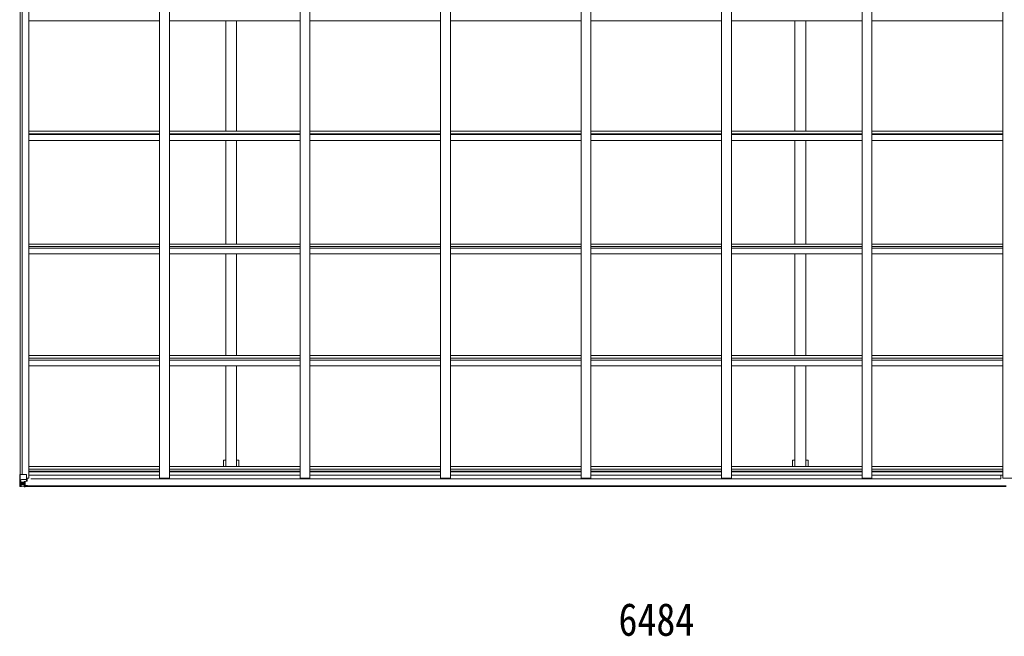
# Model space of a CAD drawing. Units: millimetres at full size; details may follow other scales. Extents: x -9783 to 9892, y -6828 to 6752.
# Drawn here: x 165 to 5182, y 611 to 3753 of the extents above; entities that cross this region are included whole.
import ezdxf
from ezdxf.enums import TextEntityAlignment as Align

# ---------------------------------------------------------------- set-up
doc = ezdxf.new("R2010")
doc.units = ezdxf.units.MM
doc.header["$LTSCALE"] = 35
for name, color, linetype, lineweight in [('0-1_本体', 4, 'Continuous', 9), ('0-2_部品', 7, 'Continuous', 9), ('0-A_寸法', 6, 'Continuous', 9)]:
    doc.layers.add(name, color=color, linetype=linetype, lineweight=lineweight)
doc.styles.add('ＭＳ ゴシック', font='')
doc.styles.get('ＭＳ ゴシック').set_extended_font_data('MS Gothic')

msp = doc.modelspace()

# ---------------------------------------------------------------- linework, layer by layer
at = {"layer": '0-1_本体'}
for p, q in [((211.76, 1417.12), (211.76, 6133.48)), ((877.76, 1417.12), (877.76, 6133.48)), ((927.76, 1417.12), (927.76, 6133.48)), ((1593.76, 1417.12), (1593.76, 6133.48)), ((1643.76, 1417.12), (1643.76, 6133.48)), ((2309.76, 1417.12), (2309.76, 6133.48)), ((2359.76, 1417.12), (2359.76, 6133.48)), ((3025.76, 1417.12), (3025.76, 6133.48)), ((3075.76, 1417.12), (3075.76, 6133.48)), ((3741.76, 1417.12), (3741.76, 6133.48)), ((3791.76, 1417.12), (3791.76, 6133.48)), ((4457.76, 1417.12), (4457.76, 6133.48)), ((4507.76, 1417.12), (4507.76, 6133.48)), ((5173.76, 1417.12), (5173.76, 6133.48)), ((166.76, 1435.58), (166.76, 6115.02)), ((176.59, 1435.58), (176.59, 6115.02)), ((211.76, 3747.3), (877.76, 3747.3)), ((927.76, 3747.3), (1593.76, 3747.3)), ((1215.26, 3184.66), (1215.26, 3747.3)), ((1270.26, 3184.66), (1270.26, 3747.3)), ((1643.76, 3747.3), (2309.76, 3747.3)), ((2359.76, 3747.3), (3025.76, 3747.3)), ((3075.76, 3747.3), (3741.76, 3747.3)), ((3791.76, 3747.3), (4457.76, 3747.3)), ((4115.26, 3184.66), (4115.26, 3747.3)), ((4170.26, 3184.66), (4170.26, 3747.3)), ((4507.76, 3747.3), (5173.76, 3747.3)), ((211.76, 3184.66), (877.76, 3184.66)), ((211.76, 3171.64), (877.76, 3171.64)), ((211.76, 3167.81), (877.76, 3167.81)), ((927.76, 3184.66), (1593.76, 3184.66)), ((927.76, 3171.64), (1593.76, 3171.64)), ((927.76, 3167.81), (1593.76, 3167.81)), ((1643.76, 3184.66), (2309.76, 3184.66)), ((1643.76, 3171.64), (2309.76, 3171.64)), ((1643.76, 3167.81), (2309.76, 3167.81)), ((2359.76, 3184.66), (3025.76, 3184.66)), ((2359.76, 3171.64), (3025.76, 3171.64)), ((2359.76, 3167.81), (3025.76, 3167.81)), ((3075.76, 3184.66), (3741.76, 3184.66)), ((3075.76, 3171.64), (3741.76, 3171.64)), ((3075.76, 3167.81), (3741.76, 3167.81)), ((3791.76, 3184.66), (4457.76, 3184.66)), ((3791.76, 3171.64), (4457.76, 3171.64)), ((3791.76, 3167.81), (4457.76, 3167.81)), ((4507.76, 3184.66), (5173.76, 3184.66)), ((4507.76, 3171.64), (5173.76, 3171.64)), ((4507.76, 3167.81), (5173.76, 3167.81)), ((211.76, 3138.01), (877.76, 3138.01)), ((927.76, 3138.01), (1593.76, 3138.01)), ((1215.26, 2609.3), (1215.26, 3138.01)), ((1270.26, 2609.3), (1270.26, 3138.01)), ((1643.76, 3138.01), (2309.76, 3138.01)), ((2359.76, 3138.01), (3025.76, 3138.01)), ((3075.76, 3138.01), (3741.76, 3138.01)), ((3791.76, 3138.01), (4457.76, 3138.01)), ((4115.26, 2609.3), (4115.26, 3138.01)), ((4170.26, 2609.3), (4170.26, 3138.01)), ((4507.76, 3138.01), (5173.76, 3138.01)), ((211.76, 2609.3), (877.76, 2609.3)), ((927.76, 2609.3), (1593.76, 2609.3)), ((1643.76, 2609.3), (2309.76, 2609.3)), ((2359.76, 2609.3), (3025.76, 2609.3)), ((3075.76, 2609.3), (3741.76, 2609.3)), ((3791.76, 2609.3), (4457.76, 2609.3)), ((4507.76, 2609.3), (5173.76, 2609.3)), ((211.75, 2596.35), (877.75, 2596.35)), ((211.76, 2588.95), (877.76, 2588.95)), ((211.76, 2559.54), (877.76, 2559.54)), ((927.75, 2596.35), (1593.75, 2596.35)), ((927.76, 2588.95), (1593.76, 2588.95)), ((927.76, 2559.54), (1593.76, 2559.54)), ((1215.26, 2040.93), (1215.26, 2559.54)), ((1270.26, 2040.93), (1270.26, 2559.54)), ((1643.75, 2596.35), (2309.75, 2596.35)), ((1643.76, 2588.95), (2309.76, 2588.95)), ((1643.76, 2559.54), (2309.76, 2559.54)), ((2359.75, 2596.35), (3025.75, 2596.35)), ((2359.76, 2588.95), (3025.76, 2588.95)), ((2359.76, 2559.54), (3025.76, 2559.54)), ((3075.75, 2596.35), (3741.75, 2596.35)), ((3075.76, 2588.95), (3741.76, 2588.95)), ((3075.76, 2559.54), (3741.76, 2559.54)), ((3791.75, 2596.35), (4457.75, 2596.35)), ((3791.76, 2588.95), (4457.76, 2588.95)), ((3791.76, 2559.54), (4457.76, 2559.54)), ((4115.26, 2040.93), (4115.26, 2559.54)), ((4170.26, 2040.93), (4170.26, 2559.54)), ((4507.75, 2596.35), (5173.75, 2596.35)), ((4507.76, 2588.95), (5173.76, 2588.95)), ((4507.76, 2559.54), (5173.76, 2559.54)), ((211.76, 2040.93), (877.76, 2040.93)), ((211.76, 2028.1), (877.76, 2028.1)), ((211.76, 2017.94), (877.76, 2017.94)), ((927.76, 2040.93), (1593.76, 2040.93)), ((927.76, 2028.1), (1593.76, 2028.1)), ((927.76, 2017.94), (1593.76, 2017.94)), ((1643.76, 2040.93), (2309.76, 2040.93)), ((1643.76, 2028.1), (2309.76, 2028.1)), ((1643.76, 2017.94), (2309.76, 2017.94)), ((2359.76, 2040.93), (3025.76, 2040.93)), ((2359.76, 2028.1), (3025.76, 2028.1)), ((2359.76, 2017.94), (3025.76, 2017.94)), ((3075.76, 2040.93), (3741.76, 2040.93)), ((3075.76, 2028.1), (3741.76, 2028.1)), ((3075.76, 2017.94), (3741.76, 2017.94)), ((3791.76, 2040.93), (4457.76, 2040.93)), ((3791.76, 2028.1), (4457.76, 2028.1)), ((3791.76, 2017.94), (4457.76, 2017.94)), ((4507.76, 2040.93), (5173.76, 2040.93)), ((4507.76, 2028.1), (5173.76, 2028.1)), ((4507.76, 2017.94), (5173.76, 2017.94)), ((211.76, 1988.98), (877.76, 1988.98)), ((927.76, 1988.98), (1593.76, 1988.98)), ((1215.26, 1475.98), (1215.26, 1988.98)), ((1270.26, 1475.98), (1270.26, 1988.98)), ((1643.76, 1988.98), (2309.76, 1988.98)), ((2359.76, 1988.98), (3025.76, 1988.98)), ((3075.76, 1988.98), (3741.76, 1988.98)), ((3791.76, 1988.98), (4457.76, 1988.98)), ((4115.26, 1475.98), (4115.26, 1988.98)), ((4170.26, 1475.98), (4170.26, 1988.98)), ((4507.76, 1988.98), (5173.76, 1988.98)), ((1203.26, 1508.81), (1215.26, 1508.81)), ((1203.26, 1508.81), (1203.26, 1475.98)), ((1282.26, 1508.81), (1270.26, 1508.81)), ((1282.26, 1508.81), (1282.26, 1475.98)), ((4103.26, 1508.81), (4115.26, 1508.81)), ((4103.26, 1508.81), (4103.26, 1475.98)), ((4182.26, 1508.81), (4170.26, 1508.81)), ((4182.26, 1508.81), (4182.26, 1475.98)), ((211.76, 1475.98), (877.76, 1475.98)), ((211.76, 1463.15), (877.76, 1463.15)), ((927.76, 1475.98), (1593.76, 1475.98)), ((927.76, 1463.15), (1593.76, 1463.15)), ((1643.76, 1475.98), (2309.76, 1475.98)), ((1643.76, 1463.15), (2309.76, 1463.15)), ((2359.76, 1475.98), (3025.76, 1475.98)), ((2359.76, 1463.15), (3025.76, 1463.15)), ((3075.76, 1475.98), (3741.76, 1475.98)), ((3075.76, 1463.15), (3741.76, 1463.15)), ((3791.76, 1475.98), (4457.76, 1475.98)), ((3791.76, 1463.15), (4457.76, 1463.15)), ((4507.76, 1475.98), (5173.76, 1475.98)), ((4507.76, 1463.15), (5173.76, 1463.15)), ((211.76, 1417.12), (198.76, 1417.12)), ((211.76, 1451.81), (877.76, 1451.81)), ((211.76, 1448.02), (877.76, 1448.02)), ((211.76, 1432.07), (877.76, 1432.07)), ((5164.77, 1413.79), (220.76, 1413.79)), ((877.76, 1417.12), (927.76, 1417.12)), ((927.76, 1451.81), (1593.76, 1451.81)), ((927.76, 1448.02), (1593.76, 1448.02)), ((927.76, 1432.07), (1593.76, 1432.07)), ((1593.76, 1417.12), (1643.76, 1417.12)), ((1643.76, 1451.81), (2309.76, 1451.81)), ((1643.76, 1448.02), (2309.76, 1448.02)), ((1643.76, 1432.07), (2309.76, 1432.07)), ((2309.76, 1417.12), (2359.76, 1417.12)), ((2359.76, 1451.81), (3025.76, 1451.81)), ((2359.76, 1448.02), (3025.76, 1448.02)), ((2359.76, 1432.07), (3025.76, 1432.07)), ((3025.76, 1417.12), (3075.76, 1417.12)), ((3075.76, 1451.81), (3741.76, 1451.81)), ((3075.76, 1448.02), (3741.76, 1448.02)), ((3075.76, 1432.07), (3741.76, 1432.07)), ((3741.76, 1417.12), (3791.76, 1417.12)), ((3791.76, 1451.81), (4457.76, 1451.81)), ((3791.76, 1448.02), (4457.76, 1448.02)), ((3791.76, 1432.07), (4457.76, 1432.07)), ((4457.76, 1417.12), (4507.76, 1417.12)), ((4507.76, 1451.81), (5173.76, 1451.81)), ((4507.76, 1448.02), (5173.76, 1448.02)), ((4507.76, 1432.07), (5173.76, 1432.07)), ((5164.77, 1413.79), (5164.77, 1432.07)), ((5173.76, 1417.12), (5223.76, 1417.12)), ((188.26, 1377.24), (5192.26, 1377.24)), ((188.26, 1374.81), (5192.26, 1374.81))]:
    msp.add_line(p, q, dxfattribs=at)
at = {"layer": '0-2_部品'}
for p, q in [((167.61, 1435.58), (197.76, 1435.58)), ((167.61, 1435.58), (167.61, 1375)), ((168.15, 1408.7), (174.76, 1408.91)), ((168.15, 1408.7), (172.3, 1396.61)), ((174.76, 1408.91), (198.76, 1408.91)), ((198.76, 1434.58), (198.76, 1401.48)), ((203.26, 1412.58), (198.76, 1412.58)), ((203.26, 1417.12), (203.26, 1400.71)), ((164.76, 1374.87), (164.76, 1374.91)), ((165.7, 1373.91), (165.7, 1373.88)), ((165.7, 1373.87), (165.7, 1373.87)), ((174.67, 1373.49), (166.75, 1373.96)), ((167.61, 1374.93), (167.61, 1375)), ((171.58, 1378.37), (168.84, 1374.7)), ((174.76, 1395.38), (172.43, 1395.35)), ((172.43, 1395.35), (172.43, 1381.88)), ((172.43, 1381.88), (174.76, 1381.82)), ((174.76, 1395.38), (186.76, 1395.38)), ((174.76, 1395.38), (174.76, 1395.38)), ((174.76, 1381.82), (186.76, 1381.82)), ((186.76, 1372.7), (174.76, 1373.48)), ((180.24, 1389.02), (180.24, 1389.98)), ((185.76, 1381.82), (186.76, 1381.82)), ((186.76, 1398.68), (186.76, 1372.58)), ((188.26, 1395.38), (186.76, 1395.38)), ((188.26, 1381.82), (186.76, 1381.82)), ((188.26, 1378.29), (186.76, 1378.29)), ((186.76, 1373.47), (193.26, 1373.07)), ((193.26, 1372.18), (186.76, 1372.58)), ((197.94, 1401.22), (187.59, 1399.57)), ((187.59, 1398.94), (197.94, 1400.59)), ((187.59, 1399.57), (187.59, 1398.94)), ((192.26, 1391.78), (188.26, 1391.78)), ((192.26, 1383.58), (188.26, 1383.58)), ((188.76, 1378.65), (188.26, 1378.65)), ((193.26, 1373.99), (188.26, 1374.08)), ((188.37, 1379.95), (192.26, 1379.95)), ((188.76, 1379.74), (188.76, 1379.58)), ((188.76, 1379.58), (188.76, 1379.58)), ((198.76, 1379.49), (188.76, 1379.58)), ((188.76, 1377.62), (188.76, 1379.58)), ((196.76, 1377.65), (188.76, 1377.65)), ((196.76, 1377.62), (188.76, 1377.62)), ((192.26, 1399.68), (192.26, 1379.72)), ((193.26, 1373.99), (193.26, 1374.81)), ((193.26, 1373.58), (193.26, 1373.99)), ((193.26, 1373.58), (193.26, 1373.07)), ((193.26, 1373.07), (193.26, 1372.18)), ((197.94, 1400.59), (197.94, 1401.22)), ((198.22, 1400.67), (202.26, 1400.7)), ((198.26, 1374.38), (198.26, 1374.81)), ((198.56, 1374.38), (198.26, 1374.38)), ((198.56, 1374.38), (200.25, 1374.81)), ((198.76, 1379.49), (198.76, 1377.88)), ((198.76, 1377.88), (203.76, 1377.88)), ((202.26, 1402.44), (203.26, 1402.43)), ((203.26, 1400.71), (202.26, 1400.7)), ((203.76, 1377.24), (203.76, 1377.88)), ((203.76, 1377.88), (204.76, 1377.88)), ((204.76, 1379.56), (204.76, 1379.45)), ((204.76, 1377.88), (204.76, 1379.45)), ((204.76, 1377.88), (204.76, 1377.24))]:
    msp.add_line(p, q, dxfattribs=at)
for points in [[(164.76, 1374.91), (164.76, 1435.58), (167.61, 1435.58)], [(165.7, 1373.87), (174.76, 1373.32), (186.76, 1372.58)], [(178.32, 1388.06), (177.36, 1388.06), (177.36, 1387.1), (178.32, 1387.1)], [(180.24, 1389.98), (179.28, 1389.98), (179.28, 1389.02)], [(179.28, 1386.14), (179.28, 1385.18), (180.24, 1385.18), (180.24, 1386.14)], [(181.2, 1387.1), (182.16, 1387.1), (182.16, 1388.06), (181.2, 1388.06)], [(193.26, 1373.58), (188.26, 1373.58), (188.26, 1399.04)], [(203.76, 1379.61), (188.76, 1379.74), (188.76, 1379.74)], [(188.76, 1378.65), (196.76, 1378.65), (196.76, 1377.24)], [(202.26, 1400.7), (202.26, 1402.44), (198.76, 1402.46)], [(198.76, 1379.49), (198.76, 1379.5), (204.76, 1379.45)]]:
    msp.add_lwpolyline(points, dxfattribs=at)
msp.add_circle((179.76, 1387.58), 5.3, dxfattribs=at)
for centre, radius, start, end in [((197.76, 1434.58), 1, 0, 90), ((165.76, 1374.91), 0.999, 180.04917, 266.5576), ((165.76, 1374.87), 0.999, 180.04917, 266.5576), ((165.76, 1374.87), 1, 179.99921, 266.49983), ((166.92, 1361.26), 12.7, 84.89689, 90.75534), ((168.89, 1374.87), 1.28, 177.54105, 228.82169), ((178.32, 1389.02), 0.96, 270, 0), ((178.32, 1386.14), 0.96, 0, 90), ((181.2, 1389.02), 0.96, 180, 270), ((181.2, 1386.14), 0.96, 90, 180), ((187.7, 1398.64), 0.937, 96.73234, 177.67791), ((187.7, 1398.01), 0.937, 96.73234, 177.67791), ((188.76, 1380.08), 0.5, 179.95536, 269.47105), ((188.76, 1377.15), 0.5, 89.99891, 179.99891), ((188.76, 1377.12), 0.5, 90.00309, 180.00198), ((188.78, 1380.25), 0.513, 178.95293, 268.11972), ((197.83, 1402.16), 0.937, 276.73234, 357.67791), ((197.83, 1401.52), 0.937, 276.73234, 357.67791), ((203.9, 1371.92), 7.69, 83.56574, 91.03001)]:
    msp.add_arc(centre, radius, start, end, dxfattribs=at)
for centre, major_axis, ratio, start_param, end_param in [((168.87, 1406.35), (0.85, -2.32), 0.403757, 3.0087805, 3.9744392), ((167.7, 1373.79), (2, -0.12), 0.060933, 2.0712557, 3.1453404), ((366.7, 1361.56), (201, -12.36), 0.060933, 3.1453404, 3.145839), ((167.89, 1376.89), (-0.02, -3), 0.466854, 0.125683, 0.7596956), ((169.56, 1381.96), (0.03, -5), 0.573921, 0.7672717, 1.551125), ((171.03, 1395.33), (0, -3), 0.468246, 1.5772882, 2.0127935), ((93.01, 1381.82), (81.75, 0), 0.061163, 6.2824128, 6.2831853)]:
    msp.add_ellipse(centre, major_axis=major_axis, ratio=ratio, start_param=start_param, end_param=end_param, dxfattribs=at)

# ---------------------------------------------------------------- texts
at = {"layer": '0-A_寸法', "color": 7, "style": 'ＭＳ ゴシック', "width": 0.85}
msp.add_text('6484', height=166.8, dxfattribs=at).set_placement((3216.26, 563.34), align=Align.BOTTOM_LEFT)

doc.saveas('drawing.dxf')
